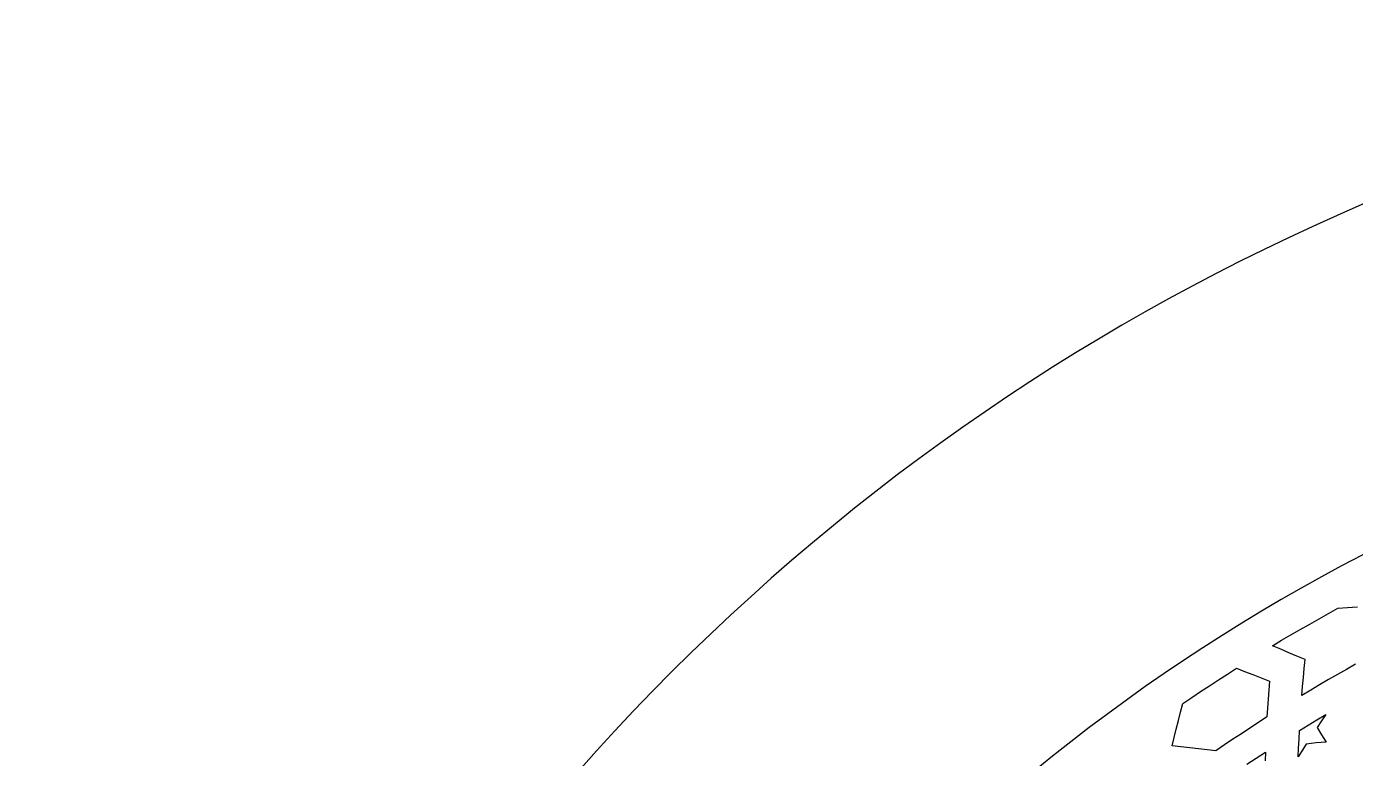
# Model space of a CAD drawing. Extents: x -250 to 250, y -250 to 250.
# Drawn here: x -250 to -99.2, y 166.9 to 250 of the extents above; entities that cross this region are included whole.
import ezdxf

# ---------------------------------------------------------------- set-up
doc = ezdxf.new("R2010")
doc.units = 0
doc.header["$MEASUREMENT"] = 0
doc.layers.add('LAYER_1', color=18, linetype='CONTINUOUS')
doc.layers.add('LAYER_2', color=174, linetype='CONTINUOUS')

msp = doc.modelspace()

# ---------------------------------------------------------------- linework, layer by layer
at = {"layer": 'LAYER_1'}
msp.add_lwpolyline([(0, 250, 0.414214), (-250, 0, 0.414214), (0, -250, 0.414214), (250, 0, 0.414214)], format="xyb", close=True, dxfattribs=at)
for points in [[(-99.2, 177.62), (-100.22, 177.04), (-101.24, 176.46), (-102.25, 175.87), (-103.27, 175.29), (-104.28, 174.69), (-105.28, 174.08), (-105.2, 175.09), (-105.11, 176.11), (-105.03, 177.14), (-104.93, 178.15), (-105.85, 178.55), (-106.77, 178.93), (-107.69, 179.32), (-108.62, 179.7), (-107.58, 180.34), (-106.53, 180.97), (-105.47, 181.57), (-104.4, 182.18), (-103.34, 182.78), (-102.28, 183.39), (-101.21, 184), (-100.09, 184.07), (-98.96, 184.15)], [(-111.52, 166.26), (-110.47, 166.95), (-109.42, 167.64), (-109.45, 166.64)]]:
    msp.add_lwpolyline(points, dxfattribs=at)
for points in [[(-108.97, 175.69), (-109.05, 174.67), (-109.12, 173.66), (-109.19, 172.65), (-109.25, 171.64), (-110.21, 171), (-111.18, 170.37), (-112.15, 169.73), (-113.11, 169.1), (-114.08, 168.46), (-115.03, 167.8), (-116.02, 167.92), (-117.01, 168.03), (-118.01, 168.13), (-119.01, 168.24), (-120.01, 168.34), (-119.78, 169.3), (-119.54, 170.26), (-119.29, 171.22), (-119.04, 172.19), (-118.79, 173.16), (-117.79, 173.85), (-116.78, 174.51), (-115.76, 175.18), (-114.75, 175.85), (-113.73, 176.51), (-112.72, 177.18), (-111.78, 176.81), (-110.84, 176.44), (-109.9, 176.07)], [(-102.57, 171.93), (-103.06, 171.19), (-103.54, 170.45), (-103.04, 169.62), (-102.53, 168.79), (-103.65, 168.68), (-104.78, 168.56), (-105.25, 167.83), (-105.72, 167.1), (-105.67, 168.1), (-105.61, 169.1), (-105.55, 170.1), (-104.56, 170.71), (-103.57, 171.32)]]:
    msp.add_lwpolyline(points, close=True, dxfattribs=at)
at = {"layer": 'LAYER_2'}
msp.add_lwpolyline([(214, 0, 0.414214), (0, 214, 0.414214), (-214, 0, 0.414214), (0, -214, 0.414214)], format="xyb", close=True, dxfattribs=at)

doc.saveas('drawing.dxf')
